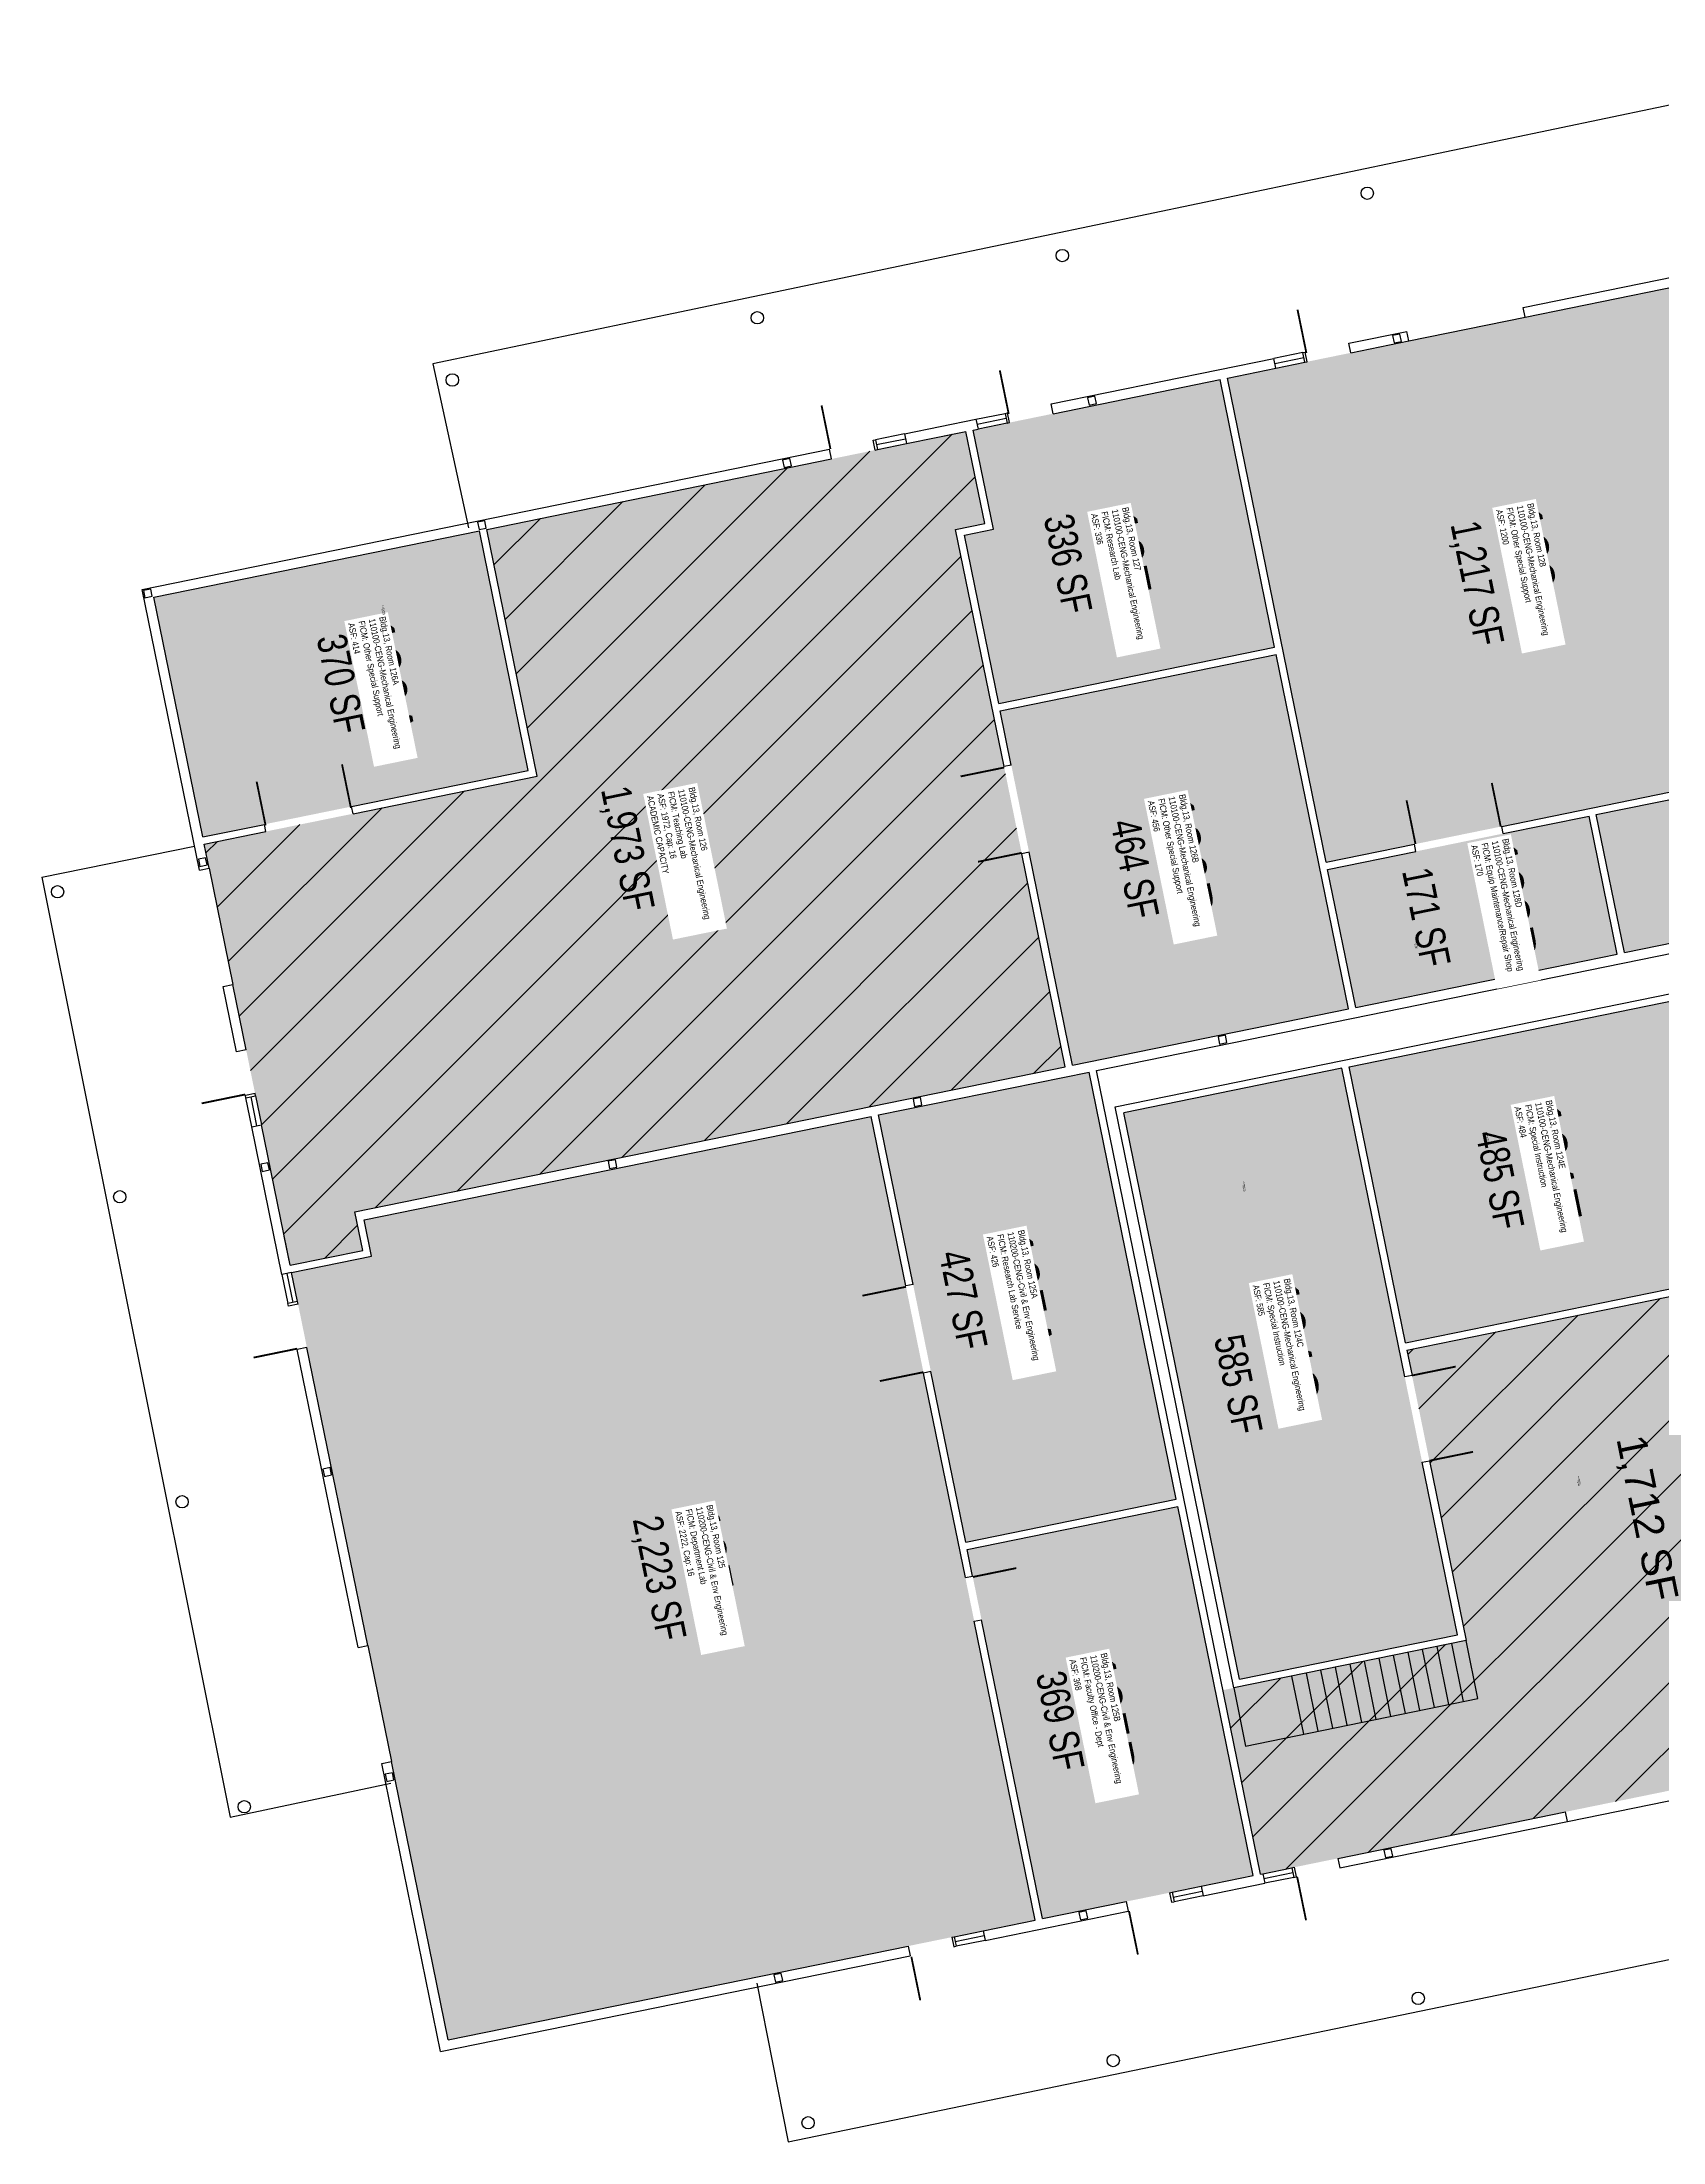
# Model space of a CAD drawing. Header units: inches. Extents: x 69195980 to 69199909, y 27677815 to 27680710.
# Drawn here: x 69195980 to 69197292, y 27678444 to 27680144 of the extents above; entities that cross this region are included whole.
import ezdxf
from ezdxf.enums import TextEntityAlignment as Align

# ---------------------------------------------------------------- set-up
doc = ezdxf.new("R2010")
doc.units = ezdxf.units.IN
doc.header["$LTSCALE"] = 100
doc.header["$MEASUREMENT"] = 0
for name, color, linetype in [('A-COLS', 5, 'CONTINUOUS'), ('A-DOOR', 2, 'CONTINUOUS'), ('A-FLOR', 3, 'CONTINUOUS'), ('A-GLAZ', 1, 'CONTINUOUS'), ('A-IDEN-RNUM', 7, 'CONTINUOUS'), ('A-IDEN-SNUM', 4, 'CONTINUOUS'), ('A-IDEN-VNUM', 4, 'CONTINUOUS'), ('A-SITE', 3, 'CONTINUOUS'), ('A-WALL', 5, 'CONTINUOUS'), ('AREA-TEXT', 3, 'CONTINUOUS'), ('Rooms-Capacity', 4, 'CONTINUOUS'), ('Rooms-Category-Color', 7, 'CONTINUOUS'), ('Rooms-College-Color', 7, 'CONTINUOUS'), ('Rooms-Department-Color', 7, 'CONTINUOUS'), ('Rooms-Division-Color', 7, 'CONTINUOUS'), ('Rooms-Information', 7, 'CONTINUOUS')]:
    doc.layers.add(name, color=color, linetype=linetype)
doc.styles.add('CP_AREA', font='arial.ttf', dxfattribs={"height": 15})
doc.styles.add('CP_ROOMSNUMBER', font='arial.ttf', dxfattribs={"height": 1})
doc.styles.add('CP_ROOMVNUMBER', font='arial.ttf', dxfattribs={"width": 0.85, "height": 0.075})
pattern_1 = [(45, (0, 0), (-26.516504294, 26.516504294), [])]

msp = doc.modelspace()

# ---------------------------------------------------------------- hatches: boundary and pattern name
at = {"layer": 'Rooms-Capacity'}
h = msp.add_hatch(dxfattribs=at)
h.set_pattern_fill('ANSI31', color=256, scale=300, style=0)
h.set_pattern_definition(pattern_1)
h.paths.add_polyline_path([(69196339.7, 27679749.2), (69196727.7, 27679828.4), (69196742.9, 27679754), (69196719.3, 27679749.2), (69196808.1, 27679314.2), (69196233, 27679196.7), (69196239.4, 27679165.4), (69196180.6, 27679153.4), (69196111, 27679494.4), (69196380.5, 27679549.4)])
h = msp.add_hatch(dxfattribs=at)
h.set_pattern_fill('ANSI31', color=256, scale=300, style=0)
h.set_pattern_definition(pattern_1)
h.paths.add_polyline_path([(69197474, 27679441.9), (69197335.9, 27679413.7), (69197390.3, 27679147.2), (69197084.6, 27679084.8), (69197132.6, 27678849.7), (69196935.7, 27678809.5), (69196966.1, 27678660.5), (69197606.9, 27678791.4)])
at = {"layer": 'Rooms-Category-Color', "true_color": 0xe3f498}
for points in [[(69196939.3, 27679871.7), (69197368.4, 27679959.3), (69197448.4, 27679567.3), (69197019.3, 27679479.7)], [(69196733.5, 27679829.6), (69196933.4, 27679870.5), (69196977.6, 27679653.9), (69196754.2, 27679608.3), (69196726.4, 27679744.5), (69196749.9, 27679749.3)], [(69196339.7, 27679749.2), (69196727.7, 27679828.4), (69196742.9, 27679754), (69196719.3, 27679749.2), (69196808.1, 27679314.2), (69196233, 27679196.7), (69196239.4, 27679165.4), (69196180.6, 27679153.4), (69196111, 27679494.4), (69196380.5, 27679549.4)], [(69196070.2, 27679694.2), (69196333.8, 27679748), (69196373.4, 27679554), (69196109.8, 27679500.2)], [(69196755.4, 27679602.4), (69196978.8, 27679648), (69197037.4, 27679361), (69196814, 27679315.4)], [(69197474, 27679441.9), (69197335.9, 27679413.7), (69197390.3, 27679147.2), (69197084.6, 27679084.8), (69197132.6, 27678849.7), (69196935.7, 27678809.5), (69196966.1, 27678660.5), (69197606.9, 27678791.4)], [(69197037.8, 27679314.1), (69197337.6, 27679375.3), (69197383.2, 27679151.9), (69197083.4, 27679090.7)], [(69196656.9, 27679275.1), (69196827.4, 27679309.9), (69196898, 27678964.1), (69196727.5, 27678929.2)], [(69197031.9, 27679312.9), (69196855.6, 27679276.9), (69196949.2, 27678818.3), (69197125.5, 27678854.3)], [(69196181.8, 27679147.5), (69196246.5, 27679160.7), (69196240.5, 27679190.1), (69196651, 27679273.9), (69196783.8, 27678623.3), (69196308.6, 27678526.3)]]:
    msp.add_hatch(color=61, dxfattribs=at).paths.add_polyline_path(points)
at = {"layer": 'Rooms-Category-Color', "true_color": 0xe3c5e1}
for points in [[(69197238, 27679518.3), (69197449.6, 27679561.5), (69197472.4, 27679449.8), (69197260.8, 27679406.6)], [(69197020.5, 27679473.9), (69197232.1, 27679517.1), (69197254.9, 27679405.4), (69197043.3, 27679362.2)]]:
    msp.add_hatch(color=254, dxfattribs=at).paths.add_polyline_path(points)
at = {"layer": 'Rooms-Category-Color', "true_color": 0xfa9ba3}
msp.add_hatch(color=241, dxfattribs=at).paths.add_polyline_path([(69196728.7, 27678923.4), (69196899.2, 27678958.2), (69196960.2, 27678659.3), (69196789.7, 27678624.5)])
at = {"layer": 'Rooms-College-Color', "true_color": 0x99d7b2}
for points in [[(69196939.3, 27679871.7), (69197368.4, 27679959.3), (69197448.4, 27679567.3), (69197019.3, 27679479.7)], [(69196733.5, 27679829.6), (69196933.4, 27679870.5), (69196977.6, 27679653.9), (69196754.2, 27679608.3), (69196726.4, 27679744.5), (69196749.9, 27679749.3)], [(69196339.7, 27679749.2), (69196727.7, 27679828.4), (69196742.9, 27679754), (69196719.3, 27679749.2), (69196808.1, 27679314.2), (69196233, 27679196.7), (69196239.4, 27679165.4), (69196180.6, 27679153.4), (69196111, 27679494.4), (69196380.5, 27679549.4)], [(69196070.2, 27679694.2), (69196333.8, 27679748), (69196373.4, 27679554), (69196109.8, 27679500.2)], [(69196755.4, 27679602.4), (69196978.8, 27679648), (69197037.4, 27679361), (69196814, 27679315.4)], [(69197238, 27679518.3), (69197449.6, 27679561.5), (69197472.4, 27679449.8), (69197260.8, 27679406.6)], [(69197020.5, 27679473.9), (69197232.1, 27679517.1), (69197254.9, 27679405.4), (69197043.3, 27679362.2)], [(69197474, 27679441.9), (69197335.9, 27679413.7), (69197390.3, 27679147.2), (69197084.6, 27679084.8), (69197132.6, 27678849.7), (69196935.7, 27678809.5), (69196966.1, 27678660.5), (69197606.9, 27678791.4)], [(69197037.8, 27679314.1), (69197337.6, 27679375.3), (69197383.2, 27679151.9), (69197083.4, 27679090.7)], [(69196656.9, 27679275.1), (69196827.4, 27679309.9), (69196898, 27678964.1), (69196727.5, 27678929.2)], [(69197031.9, 27679312.9), (69196855.6, 27679276.9), (69196949.2, 27678818.3), (69197125.5, 27678854.3)], [(69196181.8, 27679147.5), (69196246.5, 27679160.7), (69196240.5, 27679190.1), (69196651, 27679273.9), (69196783.8, 27678623.3), (69196308.6, 27678526.3)], [(69196728.7, 27678923.4), (69196899.2, 27678958.2), (69196960.2, 27678659.3), (69196789.7, 27678624.5)]]:
    msp.add_hatch(color=253, dxfattribs=at).paths.add_polyline_path(points)
at = {"layer": 'Rooms-Department-Color', "true_color": 0x99d7b2}
for points in [[(69196939.3, 27679871.7), (69197368.4, 27679959.3), (69197448.4, 27679567.3), (69197019.3, 27679479.7)], [(69196733.5, 27679829.6), (69196933.4, 27679870.5), (69196977.6, 27679653.9), (69196754.2, 27679608.3), (69196726.4, 27679744.5), (69196749.9, 27679749.3)], [(69196339.7, 27679749.2), (69196727.7, 27679828.4), (69196742.9, 27679754), (69196719.3, 27679749.2), (69196808.1, 27679314.2), (69196233, 27679196.7), (69196239.4, 27679165.4), (69196180.6, 27679153.4), (69196111, 27679494.4), (69196380.5, 27679549.4)], [(69196070.2, 27679694.2), (69196333.8, 27679748), (69196373.4, 27679554), (69196109.8, 27679500.2)], [(69196755.4, 27679602.4), (69196978.8, 27679648), (69197037.4, 27679361), (69196814, 27679315.4)], [(69197238, 27679518.3), (69197449.6, 27679561.5), (69197472.4, 27679449.8), (69197260.8, 27679406.6)], [(69197020.5, 27679473.9), (69197232.1, 27679517.1), (69197254.9, 27679405.4), (69197043.3, 27679362.2)], [(69197474, 27679441.9), (69197335.9, 27679413.7), (69197390.3, 27679147.2), (69197084.6, 27679084.8), (69197132.6, 27678849.7), (69196935.7, 27678809.5), (69196966.1, 27678660.5), (69197606.9, 27678791.4)], [(69197037.8, 27679314.1), (69197337.6, 27679375.3), (69197383.2, 27679151.9), (69197083.4, 27679090.7)], [(69196656.9, 27679275.1), (69196827.4, 27679309.9), (69196898, 27678964.1), (69196727.5, 27678929.2)], [(69197031.9, 27679312.9), (69196855.6, 27679276.9), (69196949.2, 27678818.3), (69197125.5, 27678854.3)], [(69196181.8, 27679147.5), (69196246.5, 27679160.7), (69196240.5, 27679190.1), (69196651, 27679273.9), (69196783.8, 27678623.3), (69196308.6, 27678526.3)], [(69196728.7, 27678923.4), (69196899.2, 27678958.2), (69196960.2, 27678659.3), (69196789.7, 27678624.5)]]:
    msp.add_hatch(color=253, dxfattribs=at).paths.add_polyline_path(points)
at = {"layer": 'Rooms-Division-Color', "true_color": 0x99d7b2}
for points in [[(69196939.3, 27679871.7), (69197368.4, 27679959.3), (69197448.4, 27679567.3), (69197019.3, 27679479.7)], [(69196733.5, 27679829.6), (69196933.4, 27679870.5), (69196977.6, 27679653.9), (69196754.2, 27679608.3), (69196726.4, 27679744.5), (69196749.9, 27679749.3)], [(69196339.7, 27679749.2), (69196727.7, 27679828.4), (69196742.9, 27679754), (69196719.3, 27679749.2), (69196808.1, 27679314.2), (69196233, 27679196.7), (69196239.4, 27679165.4), (69196180.6, 27679153.4), (69196111, 27679494.4), (69196380.5, 27679549.4)], [(69196070.2, 27679694.2), (69196333.8, 27679748), (69196373.4, 27679554), (69196109.8, 27679500.2)], [(69196755.4, 27679602.4), (69196978.8, 27679648), (69197037.4, 27679361), (69196814, 27679315.4)], [(69197238, 27679518.3), (69197449.6, 27679561.5), (69197472.4, 27679449.8), (69197260.8, 27679406.6)], [(69197020.5, 27679473.9), (69197232.1, 27679517.1), (69197254.9, 27679405.4), (69197043.3, 27679362.2)], [(69197474, 27679441.9), (69197335.9, 27679413.7), (69197390.3, 27679147.2), (69197084.6, 27679084.8), (69197132.6, 27678849.7), (69196935.7, 27678809.5), (69196966.1, 27678660.5), (69197606.9, 27678791.4)], [(69197037.8, 27679314.1), (69197337.6, 27679375.3), (69197383.2, 27679151.9), (69197083.4, 27679090.7)], [(69196656.9, 27679275.1), (69196827.4, 27679309.9), (69196898, 27678964.1), (69196727.5, 27678929.2)], [(69197031.9, 27679312.9), (69196855.6, 27679276.9), (69196949.2, 27678818.3), (69197125.5, 27678854.3)], [(69196181.8, 27679147.5), (69196246.5, 27679160.7), (69196240.5, 27679190.1), (69196651, 27679273.9), (69196783.8, 27678623.3), (69196308.6, 27678526.3)], [(69196728.7, 27678923.4), (69196899.2, 27678958.2), (69196960.2, 27678659.3), (69196789.7, 27678624.5)]]:
    msp.add_hatch(color=253, dxfattribs=at).paths.add_polyline_path(points)

# ---------------------------------------------------------------- linework, layer by layer
at = {"layer": 'A-COLS'}
for points in [[(69197073.1, 27679906.1), (69197074.3, 27679900.2), (69197080.2, 27679901.4), (69197079, 27679907.3)], [(69196826.2, 27679855.7), (69196827.4, 27679849.8), (69196833.3, 27679851), (69196832.1, 27679856.9)], [(69196579.3, 27679805.3), (69196580.5, 27679799.4), (69196586.4, 27679800.6), (69196585.2, 27679806.5)], [(69196332.4, 27679754.9), (69196333.6, 27679749), (69196339.4, 27679750.2), (69196338.2, 27679756.1)], [(69196061.9, 27679699.7), (69196063.1, 27679693.8), (69196069, 27679695), (69196067.8, 27679700.9)], [(69196106.3, 27679482.2), (69196107.5, 27679476.3), (69196113.4, 27679477.5), (69196112.2, 27679483.4)], [(69197178.7, 27679388.8), (69197179.9, 27679382.9), (69197185.8, 27679384.1), (69197184.6, 27679390)], [(69196931.8, 27679338.4), (69196933, 27679332.5), (69196938.9, 27679333.7), (69196937.7, 27679339.6)], [(69196684.9, 27679288), (69196686.1, 27679282.1), (69196692, 27679283.3), (69196690.8, 27679289.2)], [(69196156.8, 27679235.3), (69196158, 27679229.4), (69196163.8, 27679230.6), (69196162.6, 27679236.5)], [(69196438, 27679237.6), (69196439.2, 27679231.7), (69196445.1, 27679232.9), (69196443.9, 27679238.8)], [(69196207.2, 27678988.4), (69196208.4, 27678982.5), (69196214.2, 27678983.7), (69196213, 27678989.6)], [(69196257.6, 27678741.4), (69196258.8, 27678735.6), (69196264.6, 27678736.8), (69196263.4, 27678742.6)], [(69197066.1, 27678679.9), (69197067.3, 27678674), (69197073.2, 27678675.2), (69197072, 27678681.1)], [(69196819.2, 27678629.5), (69196820.4, 27678623.6), (69196826.3, 27678624.8), (69196825.1, 27678630.7)], [(69196572.3, 27678579), (69196573.5, 27678573.2), (69196579.4, 27678574.4), (69196578.2, 27678580.2)]]:
    msp.add_lwpolyline(points, close=True, dxfattribs=at)
for centre in [(69197052.6, 27680021.3), (69196805.7, 27679970.9), (69196558.8, 27679920.5), (69196311.9, 27679870.1), (69195992.3, 27679455.8), (69196042.7, 27679208.9), (69196093.1, 27678962), (69196143.5, 27678715.1), (69197093.8, 27678560), (69196846.9, 27678509.6), (69196599.9, 27678459.2)]:
    msp.add_circle(centre, 5, dxfattribs=at)
at = {"layer": 'A-DOOR'}
for p, q in [((69197086.3, 27679901.7), (69197180.3, 27679920.9)), ((69196115, 27679474.8), (69196134.2, 27679380.7)), ((69196243.4, 27678845.7), (69196262.6, 27678751.7)), ((69197214.6, 27678703.1), (69197308.6, 27678722.3))]:
    msp.add_line(p, q, dxfattribs=at)
for points in [[(69197003.3, 27679891.9, 1.5, 1.5, 0), (69196996.1, 27679927.1, 0, 0, 0), (69196996.8, 27679927.3, 0, 0, -0.414214), (69197038.1, 27679897.4, 0, 0, -0.414214)], [(69196762.3, 27679842.7, 1.5, 1.5, 0), (69196755.1, 27679877.9, 0, 0, 0), (69196755.8, 27679878.1, 0, 0, -0.414214), (69196797.1, 27679848.2, 0, 0, -0.414214)], [(69196618, 27679814.2, 1.5, 1.5, 0), (69196610.8, 27679849.5, 0, 0, 0), (69196611.6, 27679849.7, 0, 0, -0.414214), (69196652.9, 27679819.8, 0, 0, -0.414214)], [(69196229.8, 27679523.7, 1.5, 1.5, 0), (69196222.6, 27679559, 0, 0, 0), (69196221.9, 27679558.8, 0, 0, 0.414214), (69196195.6, 27679515.2, 0, 0, 0.414214)], [(69196160.7, 27679509.6, 1.5, 1.5, 0), (69196153.5, 27679544.9, 0, 0, 0), (69196154.3, 27679545, 0, 0, -0.414214), (69196195.6, 27679515.2, 0, 0, -0.414214)], [(69196758.7, 27679556.4, 1.5, 1.5, 0), (69196723.4, 27679549.2, 0, 0, 0), (69196723.6, 27679548.5, 0, 0, 0.414214), (69196767.2, 27679522.2, 0, 0, 0.414214)], [(69197160.6, 27679508.6, 1.5, 1.5, 0), (69197153.4, 27679543.9, 0, 0, 0), (69197152.7, 27679543.7, 0, 0, 0.414214), (69197126.4, 27679500.1, 0, 0, 0.414214)], [(69197091.6, 27679494.5, 1.5, 1.5, 0), (69197084.4, 27679529.8, 0, 0, 0), (69197085.1, 27679529.9, 0, 0, -0.414214), (69197126.4, 27679500.1, 0, 0, -0.414214)], [(69196772.8, 27679487.3, 1.5, 1.5, 0), (69196737.5, 27679480.1, 0, 0, 0), (69196737.4, 27679480.9, 0, 0, -0.414214), (69196767.2, 27679522.2, 0, 0, -0.414214)], [(69196144.2, 27679291.7, 1.5, 1.5, 0), (69196109, 27679284.5, 0, 0, 0), (69196108.8, 27679285.2, 0, 0, -0.414214), (69196138.7, 27679326.5, 0, 0, -0.414214)], [(69196679.2, 27679136, 1.5, 1.5, 0), (69196643.9, 27679128.8, 0, 0, 0), (69196644.1, 27679128.1, 0, 0, 0.414214), (69196687.7, 27679101.8, 0, 0, 0.414214)], [(69196186.2, 27679085.9, 1.5, 1.5, 0), (69196151, 27679078.7, 0, 0, 0), (69196150.8, 27679079.4, 0, 0, -0.414214), (69196180.7, 27679120.7, 0, 0, -0.414214)], [(69196693.3, 27679066.9, 1.5, 1.5, 0), (69196658, 27679059.7, 0, 0, 0), (69196657.9, 27679060.5, 0, 0, -0.414214), (69196687.7, 27679101.8, 0, 0, -0.414214)], [(69197088.8, 27679064.2, 1.5, 1.5, 0), (69197124.1, 27679071.4, 0, 0, 0), (69197124.2, 27679070.7, 0, 0, -0.414214), (69197094.4, 27679029.4, 0, 0, -0.414214)], [(69197102.9, 27678995.2, 1.5, 1.5, 0), (69197138.2, 27679002.4, 0, 0, 0), (69197138, 27679003.1, 0, 0, 0.414214), (69197094.4, 27679029.4, 0, 0, 0.414214)], [(69196733.3, 27678901.1, 1.5, 1.5, 0), (69196768.5, 27678908.3, 0, 0, 0), (69196768.4, 27678909, 0, 0, -0.414214), (69196740.3, 27678866.5, 0, 0, -0.414214)], [(69196995.8, 27678658.4, 1.5, 1.5, 0), (69197003, 27678623.2, 0, 0, 0), (69197003.8, 27678623.3, 0, 0, 0.414214), (69197030.1, 27678667, 0, 0, 0.414214)], [(69196859.7, 27678630.6, 1.5, 1.5, 0), (69196866.9, 27678595.4, 0, 0, 0), (69196867.6, 27678595.5, 0, 0, 0.414214), (69196893.9, 27678639.2, 0, 0, 0.414214)], [(69196683.5, 27678593.7, 1.5, 1.5, 0), (69196690.7, 27678558.4, 0, 0, 0), (69196691.4, 27678558.5, 0, 0, 0.414214), (69196717.7, 27678602.2, 0, 0, 0.414214)]]:
    msp.add_lwpolyline(points, format="xyseb", dxfattribs=at)
at = {"layer": 'A-FLOR'}
for p, q in [((69197132.6, 27678849.7), (69196944.5, 27678811.3)), ((69197118.7, 27678797.8), (69197109.1, 27678844.9)), ((69197130.5, 27678800.2), (69197120.9, 27678847.3)), ((69197142.2, 27678802.6), (69197132.6, 27678849.7)), ((69197036.4, 27678781), (69197026.8, 27678828.1)), ((69197048.2, 27678783.4), (69197038.6, 27678830.5)), ((69197059.9, 27678785.8), (69197050.3, 27678832.9)), ((69197071.7, 27678788.2), (69197062.1, 27678835.3)), ((69197083.4, 27678790.6), (69197073.8, 27678837.7)), ((69197095.2, 27678793), (69197085.6, 27678840.1)), ((69197106.9, 27678795.4), (69197097.3, 27678842.5)), ((69196944.5, 27678811.3), (69196954.1, 27678764.2)), ((69197001.1, 27678773.8), (69196991.5, 27678820.9)), ((69197012.9, 27678776.2), (69197003.3, 27678823.3)), ((69197024.6, 27678778.6), (69197015, 27678825.7)), ((69196954.1, 27678764.2), (69197142.2, 27678802.6))]:
    msp.add_line(p, q, dxfattribs=at)
at = {"layer": 'A-GLAZ'}
for p, q in [((69197000.4, 27679892.3), (69196976.9, 27679887.5)), ((69196977.7, 27679883.6), (69197001.2, 27679888.4)), ((69196978.5, 27679879.7), (69197002, 27679884.5)), ((69196735.8, 27679838.3), (69196759.4, 27679843.1)), ((69196736.7, 27679834.4), (69196760.2, 27679839.2)), ((69196761, 27679835.2), (69196737.5, 27679830.4)), ((69196678, 27679826.5), (69196654.5, 27679821.7)), ((69196655.3, 27679817.8), (69196678.8, 27679822.6)), ((69196656.1, 27679813.8), (69196679.6, 27679818.6)), ((69196149.6, 27679265.4), (69196144.8, 27679289)), ((69196148.7, 27679289.8), (69196153.5, 27679266.2)), ((69196152.6, 27679290.6), (69196157.4, 27679267)), ((69196174, 27679145.9), (69196178.8, 27679122.4)), ((69196177.9, 27679146.7), (69196182.7, 27679123.2)), ((69196186.6, 27679124), (69196181.8, 27679147.5)), ((69196968, 27678660.9), (69196991.6, 27678665.7)), ((69196968.8, 27678657), (69196992.4, 27678661.8)), ((69196993.2, 27678657.9), (69196969.6, 27678653.1)), ((69196894.6, 27678645.9), (69196918.1, 27678650.7)), ((69196895.4, 27678642), (69196918.9, 27678646.8)), ((69196919.7, 27678642.9), (69196896.2, 27678638.1)), ((69196718.2, 27678609.9), (69196741.7, 27678614.7)), ((69196719, 27678606), (69196742.5, 27678610.8)), ((69196743.3, 27678606.9), (69196719.8, 27678602.1))]:
    msp.add_line(p, q, dxfattribs=at)
at = {"layer": 'A-SITE'}
for p, q in [((69197542, 27680143.7), (69196296, 27679883.2)), ((69196296, 27679883.2), (69196325.1, 27679750.4)), ((69195979.7, 27679467.6), (69196103.2, 27679492.8)), ((69195979.7, 27679467.6), (69196132, 27678706.6)), ((69196132, 27678706.6), (69196262.1, 27678734.2)), ((69196583.7, 27678443.7), (69197597.2, 27678653.6)), ((69196558.5, 27678572.2), (69196583.7, 27678443.7))]:
    msp.add_line(p, q, dxfattribs=at)
at = {"layer": 'A-WALL'}
for p, q in [((69197178.7, 27679928.7), (69197434.4, 27679980.9)), ((69197180.3, 27679920.9), (69197368.4, 27679959.3)), ((69197180.3, 27679920.9), (69197178.7, 27679928.7)), ((69197037.6, 27679899.9), (69197084.7, 27679909.5)), ((69197039.2, 27679892.1), (69197037.6, 27679899.9)), ((69197039.2, 27679892.1), (69197086.3, 27679901.7)), ((69197086.3, 27679901.7), (69197084.7, 27679909.5)), ((69196796.6, 27679850.7), (69196976.9, 27679887.5)), ((69196978.5, 27679879.7), (69196976.9, 27679887.5)), ((69197000.4, 27679892.3), (69197002.4, 27679892.7)), ((69197002, 27679884.5), (69197000.4, 27679892.3)), ((69197002, 27679884.5), (69197004, 27679884.9)), ((69197004, 27679884.9), (69197002.4, 27679892.7)), ((69196798.2, 27679842.8), (69196933.4, 27679870.5)), ((69196977.6, 27679653.9), (69196933.4, 27679870.5)), ((69196939.3, 27679871.7), (69196978.5, 27679879.7)), ((69197019.3, 27679479.7), (69196939.3, 27679871.7)), ((69196798.2, 27679842.8), (69196796.6, 27679850.7)), ((69196678, 27679826.5), (69196735.8, 27679838.3)), ((69196733.5, 27679829.6), (69196737.5, 27679830.4)), ((69196749.9, 27679749.3), (69196733.5, 27679829.6)), ((69196735.8, 27679838.3), (69196737.5, 27679830.4)), ((69196759.4, 27679843.1), (69196761.3, 27679843.5)), ((69196759.4, 27679843.1), (69196761, 27679835.2)), ((69196761, 27679835.2), (69196762.9, 27679835.6)), ((69196762.9, 27679835.6), (69196761.3, 27679843.5)), ((69196060.8, 27679700.5), (69196617.3, 27679814.1)), ((69196618.9, 27679806.2), (69196617.3, 27679814.1)), ((69196652.6, 27679821.3), (69196654.5, 27679821.7)), ((69196654.2, 27679813.4), (69196652.6, 27679821.3)), ((69196654.2, 27679813.4), (69196656.1, 27679813.8)), ((69196654.5, 27679821.7), (69196656.1, 27679813.8)), ((69196678, 27679826.5), (69196679.6, 27679818.6)), ((69196679.6, 27679818.6), (69196727.7, 27679828.4)), ((69196710, 27679824.8), (69196727.7, 27679828.4)), ((69196742.9, 27679754), (69196727.7, 27679828.4)), ((69196339.7, 27679749.2), (69196618.9, 27679806.2)), ((69196070.2, 27679694.2), (69196333.8, 27679748)), ((69196373.4, 27679554), (69196333.8, 27679748)), ((69196380.5, 27679549.4), (69196339.7, 27679749.2)), ((69196719.3, 27679749.2), (69196742.9, 27679754)), ((69196758.5, 27679557.1), (69196719.3, 27679749.2)), ((69196726.4, 27679744.5), (69196749.9, 27679749.3)), ((69196754.2, 27679608.3), (69196726.4, 27679744.5)), ((69196107.2, 27679473.2), (69196060.8, 27679700.5)), ((69196109.8, 27679500.2), (69196070.2, 27679694.2)), ((69196754.2, 27679608.3), (69196977.6, 27679653.9)), ((69196755.4, 27679602.4), (69196978.8, 27679648)), ((69197037.4, 27679361), (69196978.8, 27679648)), ((69196764.4, 27679558.3), (69196755.4, 27679602.4)), ((69196764.4, 27679558.3), (69196758.5, 27679557.1)), ((69196230.3, 27679524.8), (69196373.4, 27679554)), ((69196231.5, 27679519), (69196380.5, 27679549.4)), ((69196231.5, 27679519), (69196230.3, 27679524.8)), ((69197161.4, 27679508.7), (69197307.4, 27679538.5)), ((69197238, 27679518.3), (69197308.6, 27679532.7)), ((69196109.8, 27679500.2), (69196159.8, 27679510.4)), ((69196161, 27679504.6), (69196159.8, 27679510.4)), ((69197162.6, 27679502.9), (69197161.4, 27679508.7)), ((69197162.6, 27679502.9), (69197232.1, 27679517.1)), ((69197254.9, 27679405.4), (69197232.1, 27679517.1)), ((69197260.8, 27679406.6), (69197238, 27679518.3)), ((69196111, 27679494.4), (69196161, 27679504.6)), ((69196115, 27679474.8), (69196111, 27679494.4)), ((69197019.3, 27679479.7), (69197090.8, 27679494.3)), ((69197092, 27679488.5), (69197090.8, 27679494.3)), ((69196107.2, 27679473.2), (69196115, 27679474.8)), ((69196778.8, 27679487.8), (69196772.9, 27679486.6)), ((69196808.1, 27679314.2), (69196772.9, 27679486.6)), ((69196814, 27679315.4), (69196778.8, 27679487.8)), ((69197020.5, 27679473.9), (69197092, 27679488.5)), ((69197043.3, 27679362.2), (69197020.5, 27679473.9)), ((69196833.3, 27679311.1), (69197474, 27679441.9)), ((69197260.8, 27679406.6), (69197472.4, 27679449.8)), ((69197043.3, 27679362.2), (69197254.9, 27679405.4)), ((69196126.4, 27679379.1), (69196134.2, 27679380.7)), ((69196137.2, 27679326.2), (69196126.4, 27679379.1)), ((69196145, 27679327.8), (69196134.2, 27679380.7)), ((69197037.8, 27679314.1), (69197337.6, 27679375.3)), ((69196814, 27679315.4), (69197037.4, 27679361)), ((69196145, 27679327.8), (69196137.2, 27679326.2)), ((69196233, 27679196.7), (69196808.1, 27679314.2)), ((69196656.9, 27679275.1), (69196827.4, 27679309.9)), ((69196656.9, 27679275.1), (69196827.4, 27679309.9)), ((69196898, 27678964.1), (69196827.4, 27679309.9)), ((69196966.1, 27678660.5), (69196833.3, 27679311.1)), ((69197031.9, 27679312.9), (69196855.6, 27679276.9)), ((69197082.9, 27679063), (69197031.9, 27679312.9)), ((69197083.4, 27679090.7), (69197037.8, 27679314.1)), ((69196152.2, 27679292.5), (69196144.4, 27679290.9)), ((69196144.8, 27679289), (69196144.4, 27679290.9)), ((69196144.8, 27679289), (69196152.6, 27679290.6)), ((69196152.6, 27679290.6), (69196152.2, 27679292.5)), ((69196240.5, 27679190.1), (69196651, 27679273.9)), ((69196679, 27679136.7), (69196651, 27679273.9)), ((69196684.9, 27679137.9), (69196656.9, 27679275.1)), ((69196949.2, 27678818.3), (69196855.6, 27679276.9)), ((69196149.6, 27679265.4), (69196157.4, 27679267)), ((69196174, 27679145.9), (69196149.6, 27679265.4)), ((69196180.6, 27679153.4), (69196157.4, 27679267)), ((69196239.4, 27679165.4), (69196233, 27679196.7)), ((69196246.5, 27679160.7), (69196240.5, 27679190.1)), ((69196180.6, 27679153.4), (69196175.8, 27679176.9)), ((69196180.6, 27679153.4), (69196239.4, 27679165.4)), ((69196181.8, 27679147.5), (69196246.5, 27679160.7)), ((69196181.8, 27679147.5), (69196174, 27679145.9)), ((69196684.9, 27679137.9), (69196679, 27679136.7)), ((69197083.4, 27679090.7), (69197308.3, 27679136.6)), ((69196186.6, 27679124), (69196178.8, 27679122.4)), ((69196179.2, 27679120.4), (69196178.8, 27679122.4)), ((69196187, 27679122), (69196179.2, 27679120.4)), ((69196187, 27679122), (69196186.6, 27679124)), ((69197084.6, 27679084.8), (69197309.5, 27679130.7)), ((69196194.2, 27679086.8), (69196186.4, 27679085.2)), ((69196235.6, 27678844.1), (69196186.4, 27679085.2)), ((69196243.4, 27678845.7), (69196194.2, 27679086.8)), ((69197084.6, 27679084.8), (69197088.8, 27679064.2)), ((69196699.3, 27679067.4), (69196693.4, 27679066.2)), ((69196727.2, 27678900.6), (69196693.4, 27679066.2)), ((69196727.5, 27678929.2), (69196699.3, 27679067.4)), ((69197088.8, 27679064.2), (69197082.9, 27679063)), ((69197097, 27678994), (69197102.9, 27678995.2)), ((69197125.5, 27678854.3), (69197097, 27678994)), ((69196727.5, 27678929.2), (69196898, 27678964.1)), ((69196728.7, 27678923.4), (69196899.2, 27678958.2)), ((69196960.2, 27678659.3), (69196899.2, 27678958.2)), ((69196733.1, 27678901.8), (69196728.7, 27678923.4)), ((69196727.2, 27678900.6), (69196733.1, 27678901.8)), ((69196734.4, 27678865.3), (69196740.3, 27678866.5)), ((69196783.8, 27678623.3), (69196734.4, 27678865.3)), ((69196789.7, 27678624.5), (69196740.3, 27678866.5)), ((69196235.6, 27678844.1), (69196243.4, 27678845.7)), ((69196949.2, 27678818.3), (69197125.5, 27678854.3)), ((69196254.8, 27678750.1), (69196262.6, 27678751.7)), ((69196302.4, 27678516.9), (69196254.8, 27678750.1)), ((69196308.6, 27678526.3), (69196262.6, 27678751.7)), ((69197028.8, 27678673.3), (69197213, 27678710.9)), ((69197214.6, 27678703.1), (69197213, 27678710.9)), ((69197030.4, 27678665.5), (69197214.6, 27678703.1)), ((69197028.8, 27678673.3), (69197030.4, 27678665.5)), ((69196918.1, 27678650.7), (69196960.2, 27678659.3)), ((69196966.1, 27678660.5), (69196968, 27678660.9)), ((69196968, 27678660.9), (69196969.6, 27678653.1)), ((69196991.6, 27678665.7), (69196993.5, 27678666.1)), ((69196991.6, 27678665.7), (69196993.2, 27678657.9)), ((69196993.2, 27678657.9), (69196995.1, 27678658.3)), ((69196993.5, 27678666.1), (69196995.1, 27678658.3)), ((69196892.6, 27678645.5), (69196894.6, 27678645.9)), ((69196892.6, 27678645.5), (69196894.2, 27678637.7)), ((69196894.6, 27678645.9), (69196896.2, 27678638.1)), ((69196918.1, 27678650.7), (69196919.7, 27678642.9)), ((69196919.7, 27678642.9), (69196969.6, 27678653.1)), ((69196741.7, 27678614.7), (69196783.8, 27678623.3)), ((69196743.3, 27678606.9), (69196858.9, 27678630.5)), ((69196789.7, 27678624.5), (69196857.3, 27678638.3)), ((69196857.3, 27678638.3), (69196858.9, 27678630.5)), ((69196894.2, 27678637.7), (69196896.2, 27678638.1)), ((69196716.2, 27678609.5), (69196718.2, 27678609.9)), ((69196716.2, 27678609.5), (69196717.8, 27678601.7)), ((69196718.2, 27678609.9), (69196719.8, 27678602.1)), ((69196741.7, 27678614.7), (69196743.3, 27678606.9)), ((69196302.4, 27678516.9), (69196682.6, 27678594.5)), ((69196308.6, 27678526.3), (69196681, 27678602.3)), ((69196681, 27678602.3), (69196682.6, 27678594.5)), ((69196717.8, 27678601.7), (69196719.8, 27678602.1))]:
    msp.add_line(p, q, dxfattribs=at)
msp.add_lwpolyline([(69197102.9, 27678995.2), (69197132.6, 27678849.7), (69196944.5, 27678811.3), (69196848.5, 27679281.6), (69197342.3, 27679382.4), (69197359.9, 27679296)], dxfattribs=at)

# ---------------------------------------------------------------- texts
at = {"layer": 'A-IDEN-RNUM', "style": 'CP_ROOMSNUMBER', "width": 0.85}
for s, p in [('0127-00', (69196828.9, 27679756.8)), ('0128-00', (69197181.4, 27679733.3)), ('0126-A0', (69196254.6, 27679684.9)), ('0126-00', (69196477.5, 27679534.5)), ('0126-B0', (69196880, 27679506.5)), ('0128-D0', (69197090.5, 27679414.4)), ('0124-E0', (69197148, 27679258.1)), ('0124-C0', (69196951.3, 27679217.9)), ('0125-A0', (69196760.3, 27679128.6)), ('0124-00', (69197222.3, 27678979.6)), ('0125-00', (69196515.6, 27678922.2)), ('0125-B0', (69196822.7, 27678822.7))]:
    msp.add_text(s, height=1, rotation=281.54, dxfattribs=at).set_placement(p)
at = {"layer": 'A-IDEN-SNUM', "style": 'CP_ROOMSNUMBER', "width": 0.85}
for s, p in [('0130012700', (69196829.6, 27679759.9)), ('0130012800', (69197182.1, 27679736.3)), ('01300126A0', (69196255.2, 27679687.9)), ('0130012600', (69196478.2, 27679537.6)), ('01300126B0', (69196880.7, 27679509.6)), ('01300128D0', (69197091.2, 27679417.5)), ('01300124E0', (69197148.7, 27679261.2)), ('01300124C0', (69196951.9, 27679221)), ('01300125A0', (69196760.9, 27679131.6)), ('0130012400', (69197223, 27678982.7)), ('0130012500', (69196516.2, 27678925.2)), ('01300125B0', (69196823.4, 27678825.7))]:
    msp.add_text(s, height=1, rotation=281.54, dxfattribs=at).set_placement(p)
at = {"layer": 'A-IDEN-VNUM', "style": 'CP_ROOMVNUMBER', "width": 0.85}
for s, p in [('127', (69196853.6, 27679730.1)), ('128', (69197181.4, 27679733.3)), ('126A', (69196255.1, 27679627.6)), ('126', (69196494.2, 27679501.7)), ('126B', (69196902.4, 27679483.7)), ('128D', (69197164.3, 27679446.7)), ('124E', (69197199.3, 27679236)), ('125A', (69196772, 27679131)), ('124C', (69196987.5, 27679090.5)), ('125', (69196515.6, 27678922.2)), ('125B', (69196839, 27678788.5))]:
    msp.add_text(s, height=36, rotation=281.5383, dxfattribs=at).set_placement(p, align=Align.MIDDLE_CENTER)
at = {"layer": 'AREA-TEXT', "style": 'CP_AREA', "width": 0.75}
for s, p in [('336 SF', (69196810.4, 27679721.3)), ('1,217 SF', (69197141.8, 27679705.6)), ('370 SF', (69196221.8, 27679624.1)), ('1,973 SF', (69196454.1, 27679490.9)), ('464 SF', (69196864.5, 27679474.4)), ('171 SF', (69197100.5, 27679435.2)), ('485 SF', (69197160.1, 27679222.7)), ('427 SF', (69196725.6, 27679125.4)), ('585 SF', (69196948.3, 27679057)), ('2,223 SF', (69196479.8, 27678900.1)), ('369 SF', (69196804.1, 27678784.6))]:
    msp.add_text(s, height=24, rotation=281.5383, dxfattribs=at).set_placement(p, align=Align.MIDDLE_CENTER)
at = {"layer": 'AREA-TEXT', "style": 'CP_AREA'}
msp.add_text('1,712 SF', height=24, rotation=281.5383, dxfattribs=at).set_placement((69197279.5, 27678948.8), align=Align.MIDDLE_CENTER)

# ---------------------------------------------------------------- next in the draw order: texts
at = {"layer": 'Rooms-Information', "width": 115.2, "attachment_point": 7, "rotation": 281.5383, "style": 'CP_ROOMVNUMBER', "bg_fill": 3, "box_fill_scale": 1.5, "bg_fill_color": 256, "bg_fill_true_color": 13158600, "bg_fill_transparency": 0}
for s, insert, char_height in [('Bldg.13, Room 127^M^J110100-CENG-Mechanical Engineering^M^JFICM: Research Lab^M^JASF: 336', (69196828.8, 27679761.4), 5.143), ('Bldg.13, Room 128^M^J110100-CENG-Mechanical Engineering^M^JFICM: Other Special Support^M^JASF: 1200', (69197156.7, 27679764.6), 5.143), ('Bldg.13, Room 126A^M^J110100-CENG-Mechanical Engineering^M^JFICM: Other Special Support^M^JASF: 414', (69196227.4, 27679672.9), 5.143), ('Bldg.13, Room 126^M^J110100-CENG-Mechanical Engineering^M^JFICM: Teaching Lab^M^JASF: 1972, Cap: 16^M^JACADEMIC CAPACITY', (69196469.4, 27679533), 5.1429), ('Bldg.13, Room 126B^M^J110100-CENG-Mechanical Engineering^M^JFICM: Other Special Support^M^JASF: 456', (69196874.8, 27679529), 5.143), ('Bldg.13, Room 128D^M^J110100-CENG-Mechanical Engineering^M^JFICM: Equip Maintenance/Repair Shop^M^JASF: 170', (69197136.5, 27679493.1), 5.1429), ('Bldg.13, Room 124E^M^J110100-CENG-Mechanical Engineering^M^JFICM: Special Instruction^M^JASF: 484', (69197171.6, 27679281.3), 5.143), ('Bldg.13, Room 125A^M^J110200-CENG-Civil & Env Engineering^M^JFICM: Research Lab Service^M^JASF: 426', (69196744.4, 27679176.3), 5.143), ('Bldg.13, Room 124C^M^J110100-CENG-Mechanical Engineering^M^JFICM: Special Instruction^M^JASF: 585', (69196959.6, 27679137), 5.143), ('Bldg.13, Room 125^M^J110200-CENG-Civil & Env Engineering^M^JFICM: Department Lab^M^JASF: 2222, Cap: 16', (69196490.8, 27678953.5), 5.1429), ('Bldg.13, Room 125B^M^J110200-CENG-Civil & Env Engineering^M^JFICM: Faculty Office - Dept^M^JASF: 368', (69196811.4, 27678833.8), 5.143)]:
    msp.add_mtext(s, dxfattribs=dict(at, insert=insert, char_height=char_height))

doc.saveas('drawing.dxf')
